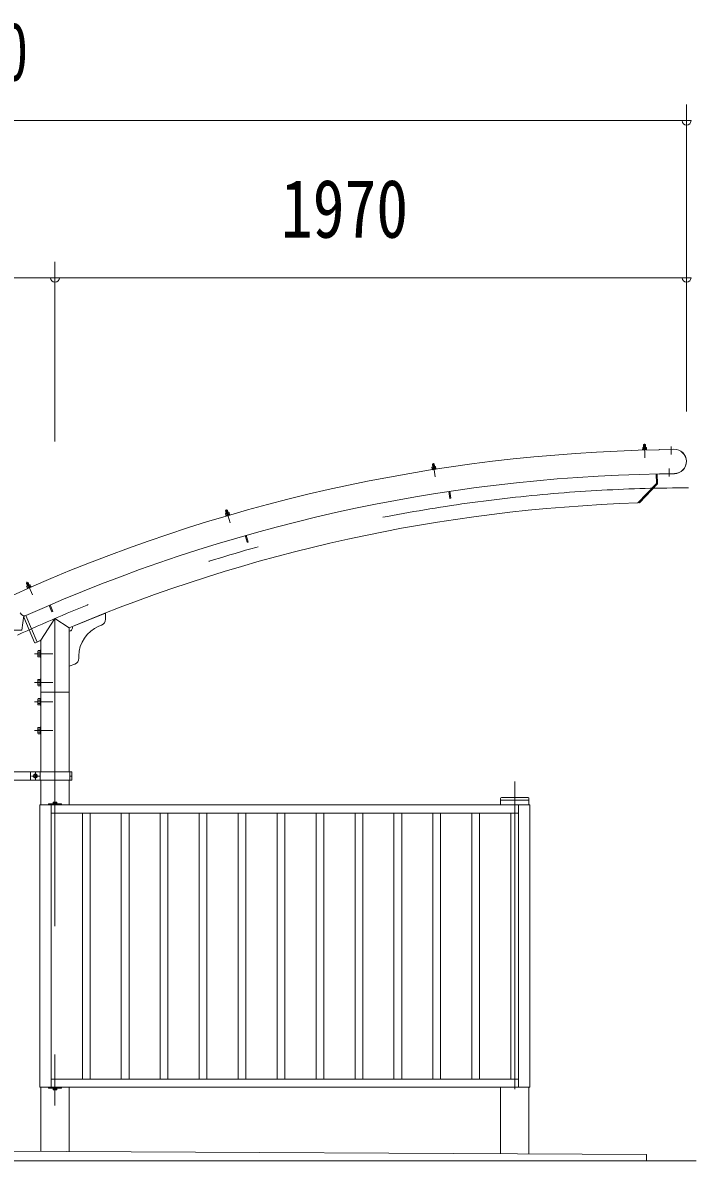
# Model space of a CAD drawing. Units: millimetres, scale not verified. Extents: x -34086 to 34091, y -14700 to 14700.
# Drawn here: x 10740 to 12840, y 3111 to 6678 of the extents above; entities that cross this region are included whole.
import ezdxf
from ezdxf.enums import TextEntityAlignment as Align

# ---------------------------------------------------------------- set-up
doc = ezdxf.new("R2010")
doc.units = ezdxf.units.MM
doc.header["$LTSCALE"] = 80
doc.linetypes.add('USER3', pattern=[24, 12, -5, 2, -5])
for name, color, linetype, lineweight in [('0-2_1-07BOLD', 7, 'Continuous', 18), ('0-3_1-27CENTER', 3, 'USER3', 18), ('0-4_1-47THIN', 4, 'Continuous', 18), ('0-5_1-57DIM', 3, 'Continuous', 18)]:
    doc.layers.add(name, color=color, linetype=linetype, lineweight=lineweight)
doc.styles.add('ＭＳ ゴシック', font='')
doc.styles.get('ＭＳ ゴシック').set_extended_font_data('MS Gothic')

msp = doc.modelspace()

# ---------------------------------------------------------------- linework, layer by layer
at = {"layer": '0-2_1-07BOLD'}
for p, q in [((12674.48, 5352.52), (12673.62, 5351.99)), ((12673.62, 5351.99), (12673.74, 5347.5)), ((12684.28, 5352.78), (12674.48, 5352.52)), ((12676.16, 5360.72), (12677.13, 5361.75)), ((12676.16, 5360.72), (12682.16, 5360.88)), ((12676.37, 5352.57), (12676.16, 5360.72)), ((12676.51, 5352.07), (12676.63, 5347.58)), ((12677.13, 5361.75), (12681.13, 5361.85)), ((12681.13, 5361.85), (12682.16, 5360.88)), ((12682.38, 5352.73), (12682.16, 5360.88)), ((12682.28, 5352.23), (12682.4, 5347.73)), ((12685.8, 5346.32), (12673.3, 5345.98)), ((12673.78, 5346), (12673.82, 5344.4)), ((12685.32, 5346.31), (12685.37, 5344.71)), ((12685.76, 5347.82), (12685.8, 5346.32)), ((12724.56, 5346.68), (12771.25, 5347.61)), ((12724.56, 5346.68), (12724.58, 5345.56)), ((12771.26, 5347.11), (12724.57, 5346.17)), ((12017.03, 5291.72), (12016.25, 5291.08)), ((12016.25, 5291.08), (12016.95, 5286.64)), ((12029.06, 5287.03), (12016.71, 5285.09)), ((12026.71, 5293.24), (12017.03, 5291.72)), ((12017.18, 5285.16), (12017.43, 5283.58)), ((12028.84, 5285.37), (12017.43, 5283.58)), ((12017.65, 5300.07), (12018.48, 5301.21)), ((12017.65, 5300.07), (12023.58, 5301)), ((12018.91, 5292.01), (12017.65, 5300.07)), ((12018.48, 5301.21), (12022.43, 5301.83)), ((12019.1, 5291.53), (12019.8, 5287.09)), ((12022.43, 5301.83), (12023.58, 5301)), ((12024.84, 5292.94), (12023.58, 5301)), ((12024.8, 5292.43), (12025.5, 5287.99)), ((12028.59, 5286.96), (12028.84, 5285.37)), ((12028.83, 5288.51), (12029.06, 5287.03)), ((12716.09, 5270.39), (12716.68, 5240.4)), ((12719.28, 5270.46), (12719.91, 5239.14)), ((12772.78, 5271.52), (12726.08, 5270.59)), ((12726.08, 5270.58), (12726.1, 5270.09)), ((12772.78, 5271.03), (12726.1, 5270.09)), ((12068.85, 5215.61), (12072.11, 5193.86)), ((12072.01, 5216.09), (12075.28, 5194.33)), ((12658.44, 5179.76), (12716.68, 5240.4)), ((12663.57, 5180.49), (12719.91, 5239.14)), ((12075.28, 5194.33), (12072.11, 5193.86)), ((12661.26, 5182.71), (12663.57, 5180.49)), ((11372.85, 5146.94), (11372.16, 5146.21)), ((11372.16, 5146.21), (11373.42, 5141.9)), ((11372.39, 5155.29), (11378.15, 5156.98)), ((11372.39, 5155.29), (11373.07, 5156.54)), ((11374.68, 5147.47), (11372.39, 5155.29)), ((11382.26, 5149.69), (11372.85, 5146.94)), ((11373.07, 5156.54), (11376.91, 5157.66)), ((11385.38, 5143.84), (11373.38, 5140.32)), ((11373.84, 5140.46), (11374.29, 5138.92)), ((11385.37, 5142.16), (11374.29, 5138.92)), ((11374.93, 5147.02), (11376.19, 5142.71)), ((11376.91, 5157.66), (11378.15, 5156.98)), ((11380.43, 5149.16), (11378.15, 5156.98)), ((11380.47, 5148.64), (11381.73, 5144.33)), ((11384.92, 5143.7), (11385.37, 5142.16)), ((11384.96, 5145.27), (11385.38, 5143.84)), ((11434.01, 5078.13), (11440.05, 5056.97)), ((11437.09, 5079), (11443.12, 5057.85)), ((11443.12, 5057.85), (11440.05, 5056.97)), ((10751.08, 4928.82), (10751.59, 4930.14)), ((10751.59, 4930.14), (10755.26, 4931.74)), ((10755.26, 4931.74), (10756.57, 4931.23)), ((10759.85, 4923.76), (10756.57, 4931.23)), ((10759.95, 4923.26), (10761.75, 4919.14)), ((10761.59, 4924.53), (10762.59, 4924.42)), ((10762.59, 4924.42), (10764.4, 4920.3)), ((10764.83, 4920.49), (10753.38, 4915.47)), ((10753.38, 4915.47), (10753.99, 4914.1)), ((10765.44, 4919.12), (10753.99, 4914.1)), ((10754.42, 4914.29), (10755.07, 4912.82)), ((10754.66, 4920.94), (10756.46, 4916.82)), ((10765.64, 4917.46), (10755.07, 4912.82)), ((10764.83, 4920.49), (10765.44, 4919.12)), ((10765, 4918.93), (10765.64, 4917.46)), ((10822.11, 4860.21), (10830.81, 4840)), ((10825.05, 4861.47), (10833.75, 4841.26)), ((10742.74, 4823.66), (10776.74, 4744.66)), ((10749.3, 4828.66), (10743.79, 4826.29)), ((10795.77, 4751.36), (10840.32, 4819.54)), ((10833.75, 4841.26), (10830.81, 4840)), ((10840.32, 4819.54), (10884.87, 4790.12)), ((10997.78, 4835.78), (10884.87, 4790.12)), ((10997.78, 4835.78), (10997.78, 4816.91)), ((10884.87, 4790.12), (10884.87, 4340.54)), ((10985.28, 4798.36), (10977.39, 4795.16)), ((10795.77, 4751.36), (10795.77, 4340.54)), ((10786.77, 4717.79), (10786.77, 4701.29)), ((10787.67, 4714.45), (10793.77, 4714.45)), ((10793.77, 4720.04), (10795.77, 4720.04)), ((10786.77, 4701.29), (10787.67, 4699.73)), ((10787.67, 4704.63), (10793.77, 4704.63)), ((10787.67, 4699.73), (10793.77, 4699.73)), ((10902.36, 4677.19), (10884.87, 4670.12)), ((10914.87, 4702.45), (10914.87, 4695.74)), ((10786.77, 4627.79), (10786.77, 4611.29)), ((10786.77, 4611.29), (10787.67, 4609.72)), ((10787.67, 4624.45), (10793.77, 4624.45)), ((10787.67, 4614.64), (10793.77, 4614.64)), ((10787.67, 4609.72), (10793.77, 4609.72)), ((10793.77, 4630.04), (10795.77, 4630.04)), ((10786.77, 4567.79), (10787.67, 4569.36)), ((10786.77, 4551.29), (10786.77, 4567.79)), ((10787.67, 4569.36), (10793.77, 4569.36)), ((10884.87, 4589.54), (10795.77, 4589.54)), ((10787.67, 4564.45), (10793.77, 4564.45)), ((10787.67, 4554.63), (10793.77, 4554.63)), ((10793.77, 4549.04), (10795.77, 4549.04)), ((10786.77, 4477.79), (10787.67, 4479.36)), ((10786.77, 4461.29), (10786.77, 4477.79)), ((10787.67, 4479.36), (10793.77, 4479.36)), ((10787.67, 4474.45), (10793.77, 4474.45)), ((10787.67, 4464.63), (10793.77, 4464.63)), ((10793.77, 4459.04), (10795.77, 4459.04)), ((10892.57, 4340.54), (10537.83, 4340.54)), ((10764.17, 4340.54), (10764.17, 4314.54)), ((10779.29, 4333.31), (10774.29, 4330.43)), ((10774.29, 4330.43), (10774.29, 4324.66)), ((10784.3, 4330.43), (10779.29, 4333.31)), ((10794.17, 4340.54), (10794.17, 4314.54)), ((10886.47, 4340.54), (10886.47, 4314.54)), ((10892.57, 4327.54), (10886.47, 4327.54)), ((10795.77, 4314.54), (10795.77, 4237.54)), ((10884.87, 4314.54), (10884.87, 4237.54)), ((10835.42, 4246.34), (10834.54, 4245.83)), ((10834.54, 4245.83), (10834.54, 4242.34)), ((10845.22, 4246.34), (10835.42, 4246.34)), ((10837.43, 4245.83), (10837.43, 4242.34)), ((10843.21, 4245.83), (10843.21, 4242.34)), ((12229.77, 4257.54), (12229.77, 4237.54)), ((12318.87, 4252.54), (12229.77, 4252.54)), ((12232.77, 4260.54), (12315.87, 4260.54)), ((12318.87, 4257.54), (12318.87, 4237.54)), ((10793.32, 4237.54), (10793.32, 3357.54)), ((10820.32, 4240.74), (10820.32, 4237.54)), ((10828.32, 4237.54), (10828.32, 3357.54)), ((10828.32, 4212.54), (12286.32, 4212.54)), ((10846.57, 4242.34), (10846.57, 4240.74)), ((12286.32, 4237.54), (12286.32, 3357.54)), ((10793.32, 3357.54), (12321.32, 3357.54)), ((10795.77, 3357.54), (10795.77, 3156.94)), ((10820.32, 3354.34), (10820.32, 3357.54)), ((12286.32, 3382.54), (10828.32, 3382.54)), ((10834.54, 3349.25), (10834.54, 3352.74)), ((10837.43, 3349.25), (10837.43, 3352.74)), ((10843.21, 3349.25), (10843.21, 3352.74)), ((10846.57, 3352.74), (10846.57, 3354.34)), ((10884.87, 3357.54), (10884.87, 3156.5)), ((12229.77, 3357.54), (12229.77, 3149.72)), ((12318.87, 3357.54), (12318.87, 3149.29)), ((10835.42, 3348.74), (10834.54, 3349.25)), ((10845.22, 3348.74), (10835.42, 3348.74)), ((10675.32, 3157.54), (12685.32, 3147.54)), ((12685.32, 3127.54), (12685.32, 3147.54)), ((8510.32, 3127.54), (12840.32, 3127.54))]:
    msp.add_line(p, q, dxfattribs=at)
for points in [[(12684.28, 5352.78), (12685.16, 5352.3), (12685.28, 5347.81)], [(12685.76, 5347.82), (12673.26, 5347.48), (12673.3, 5345.98)], [(12028.83, 5288.51), (12016.47, 5286.57), (12016.71, 5285.09)], [(12026.71, 5293.24), (12027.66, 5292.88), (12028.35, 5288.43)], [(11384.96, 5145.27), (11372.96, 5141.76), (11373.38, 5140.32)], [(11382.26, 5149.69), (11383.24, 5149.45), (11384.5, 5145.14)], [(10754.35, 4921.35), (10751.08, 4928.82), (10756.57, 4931.23)], [(10761.59, 4924.53), (10752.61, 4920.59), (10752.02, 4919.78), (10753.82, 4915.66)], [(10613.31, 4782.49), (10737.33, 4782.49), (10743.44, 4828.22)], [(10749.3, 4828.66), (10784.88, 4745.99), (10779.37, 4743.62)], [(10786.77, 4717.79), (10787.67, 4719.35), (10793.77, 4719.35)], [(10793.77, 4720.04), (10793.77, 4699.04), (10795.77, 4699.04)], [(10786.77, 4627.79), (10787.67, 4629.35), (10793.77, 4629.35)], [(10793.77, 4630.04), (10793.77, 4609.04), (10795.77, 4609.04)], [(10793.77, 4549.04), (10793.77, 4570.04), (10795.77, 4570.04)], [(10786.77, 4551.29), (10787.67, 4549.72), (10793.77, 4549.72)], [(10786.77, 4461.29), (10787.67, 4459.73), (10793.77, 4459.73)], [(10793.77, 4459.04), (10793.77, 4480.04), (10795.77, 4480.04)], [(10892.57, 4340.54), (10892.57, 4314.54), (10537.83, 4314.54)], [(10784.3, 4330.43), (10784.3, 4324.66), (10779.29, 4321.77), (10774.29, 4324.66)], [(10845.22, 4246.34), (10846.09, 4245.83), (10846.09, 4242.34)], [(10793.32, 4237.54), (12321.32, 4237.54), (12321.32, 3357.54)], [(10820.32, 4240.74), (10860.32, 4240.74), (10860.32, 4237.54)], [(10846.57, 4242.34), (10834.07, 4242.34), (10834.07, 4240.74)], [(10820.32, 3354.34), (10860.32, 3354.34), (10860.32, 3357.54)], [(10846.57, 3352.74), (10834.07, 3352.74), (10834.07, 3354.34)], [(10845.22, 3348.74), (10846.09, 3349.25), (10846.09, 3352.74)]]:
    msp.add_lwpolyline(points, dxfattribs=at)
for radius in [6.25, 4.9]:
    msp.add_circle((10779.29, 4327.54), radius, dxfattribs=at)
for centre, radius, start, end in [((12675.11, 5350.22), 2.32, 52.99149, 91.53772), ((12679.61, 5344.15), 8.51, 71.70639, 111.36684), ((12683.77, 5350.45), 2.32, 91.53772, 130.06915), ((12816.98, 226.85), 5119.55, 91.0341, 114.33472), ((12772.02, 5309.32), 38.3, 271.146, 91.146), ((12772.02, 5309.32), 37.8, 271.146, 91.146), ((12017.95, 5289.52), 2.32, 60.37416, 98.92039), ((12023.2, 5284.07), 8.51, 79.08907, 118.74951), ((12026.51, 5290.86), 2.32, 98.92039, 137.45183), ((12816.98, 226.85), 5044.55, 91.03242, 114.19534), ((12816.98, 226.85), 4955.45, 91.83342, 112.94801), ((11374.05, 5144.88), 2.32, 67.75682, 106.30305), ((11379.94, 5140.15), 8.51, 86.47173, 126.13219), ((11382.36, 5147.31), 2.32, 106.30305, 144.8345), ((10760.52, 4914.77), 8.51, 93.8544, 133.51485), ((10762, 4922.18), 2.32, 113.68573, 152.21718), ((10754.06, 4918.7), 2.32, 75.1395, 113.68573), ((10745.78, 4843.04), 15, 204.33167, 294.33151), ((10744.58, 4824.45), 2, 113.28667, 203.28667), ((10977.78, 4816.91), 20, 292.01262, 0), ((10884.87, 4790.12), 10, 270, 22.01262), ((11014.87, 4702.45), 100, 112.01262, 180), ((10778.58, 4745.46), 2, 203.28667, 293.28667), ((12816.98, 226.85), 4955.45, 114.07147, 114.21169), ((10790.55, 4716.9), 3.78, 180, 220.42831), ((10800.55, 4709.54), 13.78, 159.1357, 200.8643), ((10790.55, 4702.18), 3.78, 139.56885, 180), ((10894.87, 4695.74), 20, 292.01262, 0), ((10790.55, 4626.9), 3.78, 180, 220.42831), ((10800.55, 4619.54), 13.78, 159.1357, 200.8643), ((10790.55, 4612.18), 3.78, 139.56885, 180), ((10790.55, 4566.9), 3.78, 180, 220.43117), ((10800.55, 4559.54), 13.78, 159.13571, 200.86432), ((10790.55, 4552.18), 3.78, 139.5717, 180), ((10790.55, 4476.9), 3.78, 180, 220.43117), ((10800.55, 4469.54), 13.78, 159.13571, 200.86432), ((10790.55, 4462.18), 3.78, 139.5717, 180), ((10835.99, 4244.02), 2.32, 51.45377, 90), ((10840.32, 4237.83), 8.51, 70.16867, 109.82912), ((10844.65, 4244.02), 2.32, 90, 128.53143), ((12232.77, 4257.54), 3, 90, 180), ((12315.87, 4257.54), 3, 0, 90), ((10835.99, 3351.06), 2.32, 270, 308.54623), ((10840.32, 3357.25), 8.51, 250.17088, 289.83133), ((10844.65, 3351.06), 2.32, 231.46857, 270)]:
    msp.add_arc(centre, radius, start, end, dxfattribs=at)
at = {"layer": '0-3_1-27CENTER'}
for p, q in [((12679.06, 5364.55), (12680.23, 5321.04)), ((12762.38, 5356.03), (12762.88, 5331.04)), ((12020.03, 5304.23), (12026.78, 5261.24)), ((12756.26, 5262.09), (12755.76, 5287.09)), ((11374.21, 5159.74), (11386.43, 5117.96)), ((10752.32, 4933.46), (10769.8, 4893.6)), ((10840.32, 4819.54), (10840.32, 2998.86)), ((10776.77, 4709.54), (10833.77, 4709.54)), ((10776.77, 4619.54), (10833.77, 4619.54)), ((10776.77, 4559.54), (10833.77, 4559.54)), ((10776.77, 4469.54), (10833.77, 4469.54)), ((10791.79, 4327.54), (10766.79, 4327.54)), ((10779.29, 4340.04), (10779.29, 4315.04)), ((12274.32, 4310.54), (12274.32, 2998.86))]:
    msp.add_line(p, q, dxfattribs=at)
msp.add_arc((12816.98, 226.85), 5000, 90, 114.75879, dxfattribs=at)
at = {"layer": '0-4_1-47THIN'}
for p, q in [((12677.18, 5352.59), (12676.94, 5361.53)), ((12681.58, 5352.71), (12681.34, 5361.66)), ((12019.7, 5292.14), (12018.31, 5300.98)), ((12024.05, 5292.82), (12022.66, 5301.66)), ((11375.44, 5147.7), (11372.93, 5156.29)), ((11379.67, 5148.94), (11377.15, 5157.53)), ((10755.09, 4921.67), (10751.49, 4929.87)), ((10759.12, 4923.44), (10755.52, 4931.64)), ((10925.82, 4212.54), (10925.82, 3382.54)), ((10949.82, 4212.54), (10949.82, 3382.54)), ((11047.32, 4212.54), (11047.32, 3382.54)), ((11071.32, 4212.54), (11071.32, 3382.54)), ((11168.82, 4212.54), (11168.82, 3382.54)), ((11192.82, 4212.54), (11192.82, 3382.54)), ((11290.32, 4212.54), (11290.32, 3382.54)), ((11314.32, 4212.54), (11314.32, 3382.54)), ((11411.82, 4212.54), (11411.82, 3382.54)), ((11435.82, 4212.54), (11435.82, 3382.54)), ((11533.32, 4212.54), (11533.32, 3382.54)), ((11557.32, 4212.54), (11557.32, 3382.54)), ((11654.82, 4212.54), (11654.82, 3382.54)), ((11678.82, 4212.54), (11678.82, 3382.54)), ((11776.32, 4212.54), (11776.32, 3382.54)), ((11800.32, 4212.54), (11800.32, 3382.54)), ((11897.82, 4212.54), (11897.82, 3382.54)), ((11921.82, 4212.54), (11921.82, 3382.54)), ((12019.32, 4212.54), (12019.32, 3382.54)), ((12043.32, 4212.54), (12043.32, 3382.54)), ((12140.82, 4212.54), (12140.82, 3382.54)), ((12164.82, 4212.54), (12164.82, 3382.54)), ((12262.32, 4212.54), (12262.32, 3382.54))]:
    msp.add_line(p, q, dxfattribs=at)
at = {"layer": '0-5_1-57DIM'}
for p, q in [((12810.32, 5464.7), (12810.32, 6422.54)), ((8540.32, 6372.54), (12810.32, 6372.54)), ((12824.32, 6372.54), (12796.32, 6372.54)), ((10840.32, 5371.54), (10840.32, 5932.54)), ((8540.32, 5882.54), (12810.32, 5882.54)), ((10854.32, 5882.54), (10826.32, 5882.54)), ((12824.32, 5882.54), (12796.32, 5882.54))]:
    msp.add_line(p, q, dxfattribs=at)
for centre in [(12810.32, 6372.54), (10840.32, 5882.54), (12810.32, 5882.54)]:
    msp.add_arc(centre, 14, 180, 0, dxfattribs=at)

# ---------------------------------------------------------------- texts
at = {"layer": '0-5_1-57DIM', "color": 7, "style": 'ＭＳ ゴシック'}
for s, width, p in [('4270', 0.7, (10409.25, 6442.54)), ('1970', 0.8, (11545.05, 5952.54))]:
    msp.add_text(s, height=182.3, dxfattribs=dict(at, width=width)).set_placement(p, align=Align.BOTTOM_LEFT)

doc.saveas('drawing.dxf')
